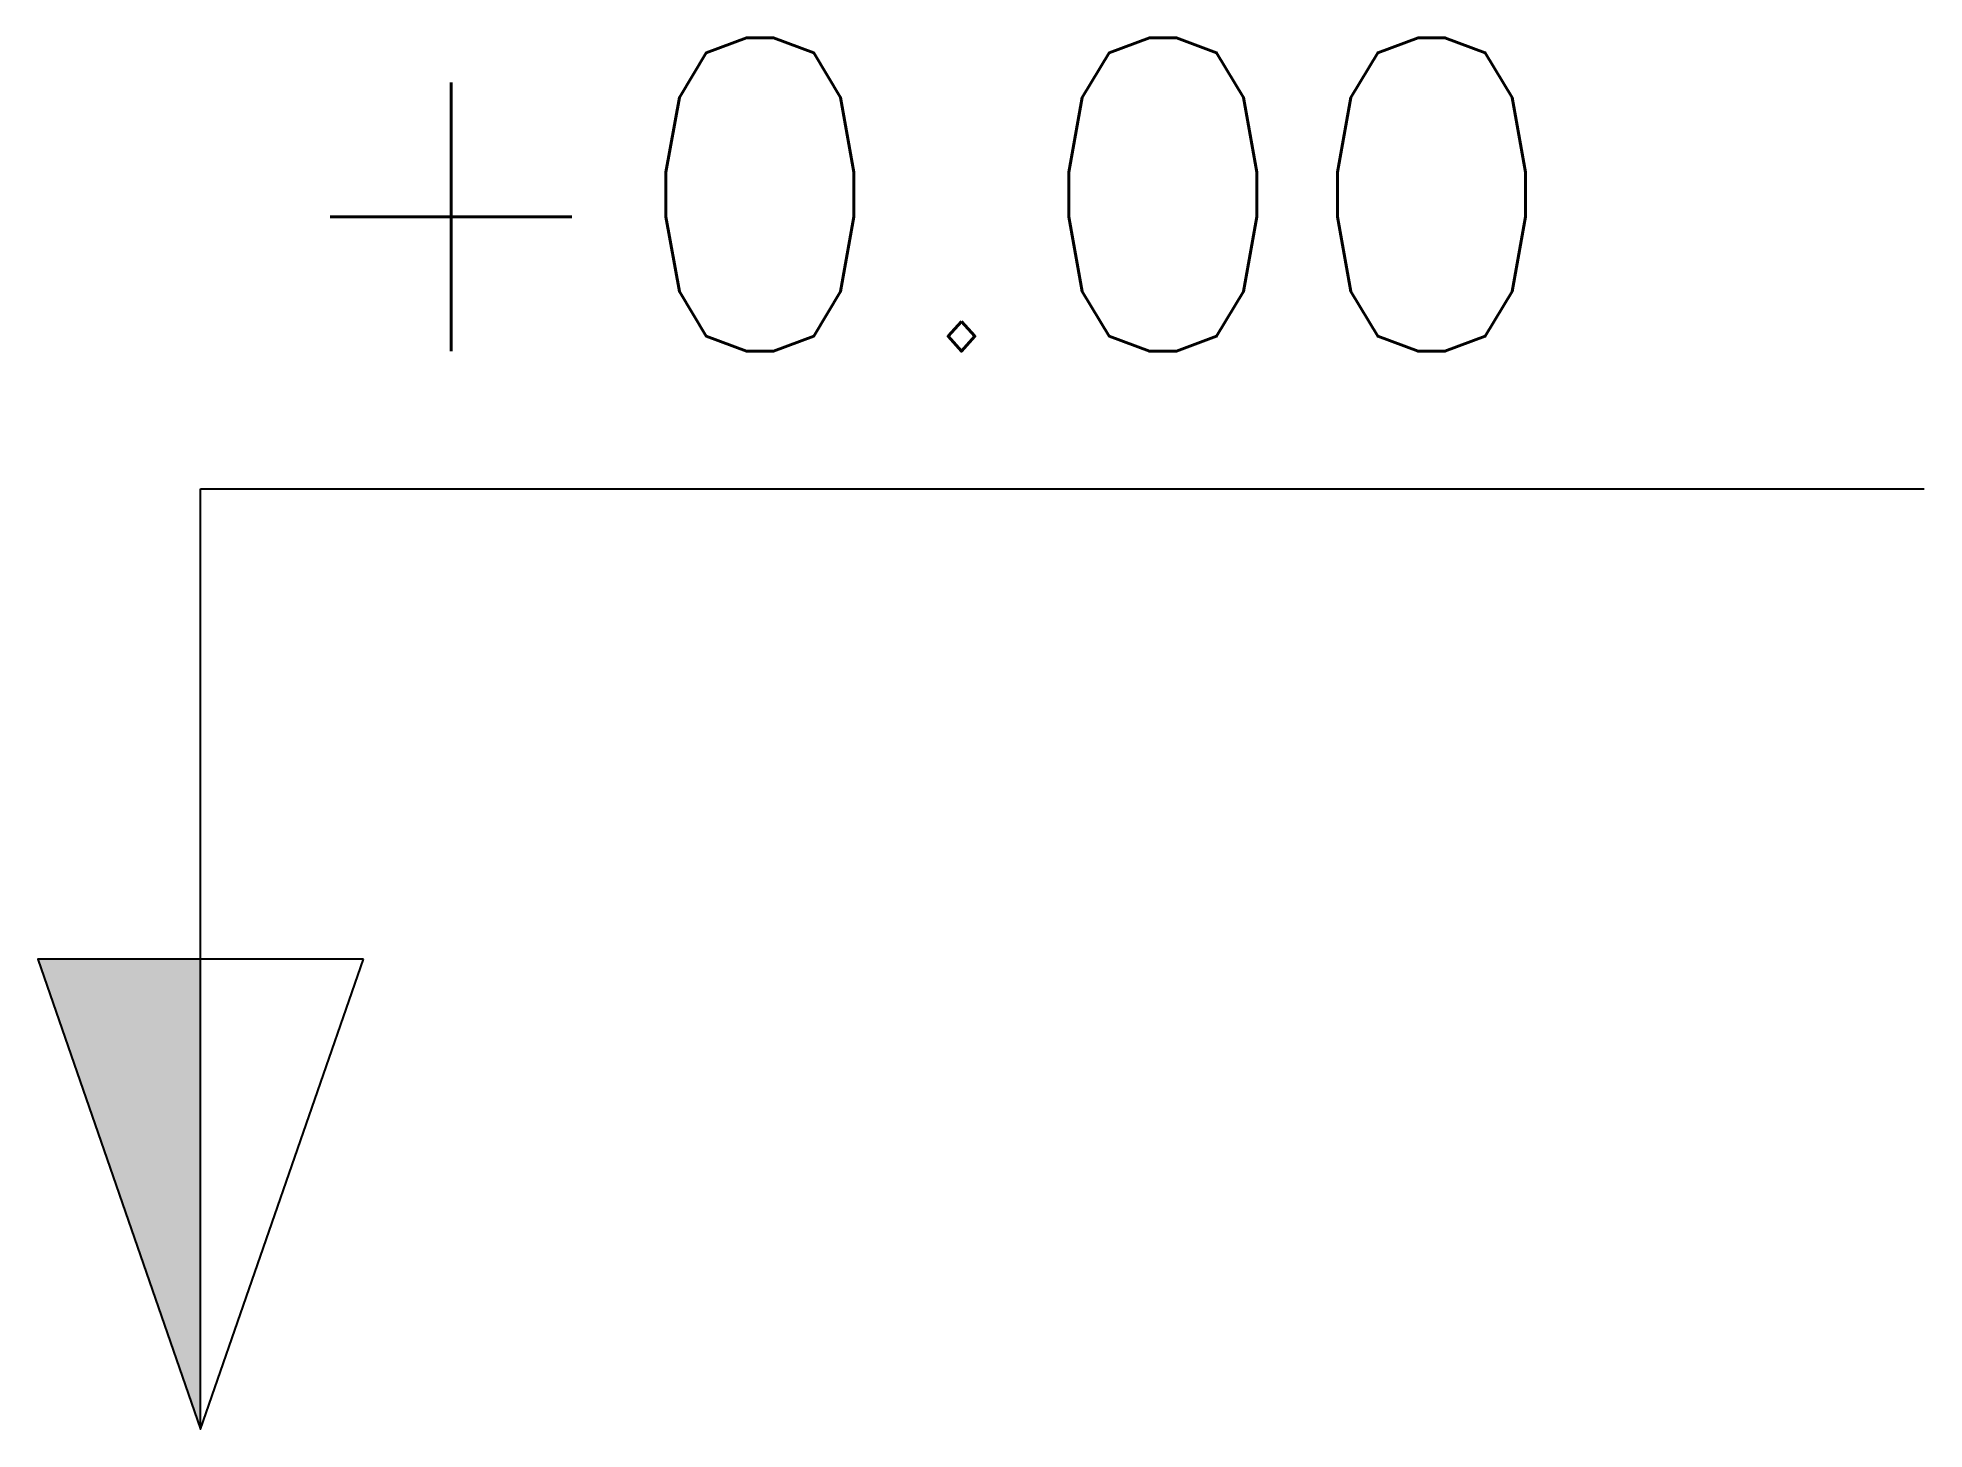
# Model space of a CAD drawing. Header units: millimetres. Extents: x 1157.63 to 1158.83, y -1454.07 to -1453.19.
import ezdxf

# ---------------------------------------------------------------- set-up
doc = ezdxf.new("R2010")
doc.units = ezdxf.units.MM
doc.layers.add('Símbolos_Gráficos', color=1, linetype='Continuous')
doc.styles.add('r80', font='romans.shx')

msp = doc.modelspace()

# ---------------------------------------------------------------- hatches: boundary and pattern name
at = {"layer": 'Símbolos_Gráficos'}
msp.add_hatch(color=256, dxfattribs=at).paths.add_polyline_path([(1157.7342, -1453.7745), (1157.6303, -1453.7745), (1157.7342, -1454.0745)])

# ---------------------------------------------------------------- linework, layer by layer
at = {"layer": 'Símbolos_Gráficos', "color": 2}
for p, q in [((1157.7342, -1454.0745), (1157.7342, -1453.4745)), ((1157.7342, -1453.4745), (1158.8342, -1453.4745))]:
    msp.add_line(p, q, dxfattribs=at)
msp.add_lwpolyline([(1157.8381, -1453.7745), (1157.6303, -1453.7745), (1157.7342, -1454.0745)], close=True, dxfattribs=at)

# ---------------------------------------------------------------- texts
at = {"layer": 'Símbolos_Gráficos', "color": 2, "style": 'r80'}
msp.add_text('+0.00', height=0.2, dxfattribs=at).set_placement((1157.7826, -1453.3867))

doc.saveas('drawing.dxf')
